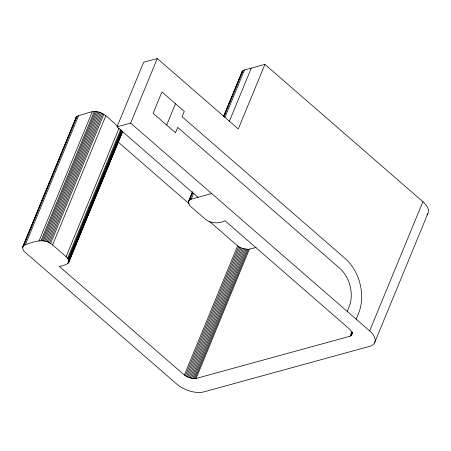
<?xml version="1.0" encoding="UTF-8"?>
<svg xmlns="http://www.w3.org/2000/svg" width="451" height="451" viewBox="0 0 451 451"><rect width="100%" height="100%" fill="white"/><g stroke="black" fill="none" stroke-linecap="round" stroke-linejoin="round"><path stroke-width="0.68" d="M223.764 115.851L242.367 71.151L244.459 69.984L264.917 64.369L422.897 201.727L369.651 330.904A20.312 10.367 22.4 0 1 369.516 346.391L203.694 391.908A20.312 10.367 22.4 0 1 176.555 383.914L25.329 252.425C22.477 250.773 21.107 245.457 25.391 244.684C34.4 241.482 44.638 237.75 52.598 244.938L66.105 256.681C72.961 262.685 65.722 265.605 59.216 266.293L184.38 375.052C187.746 377.414 191.917 378.93 196.061 378.49L350.027 336.226L351.295 335.358L352.507 332.849M75.796 118.545L76.54 116.668L78.637 115.507C85.335 114.447 92.156 109.83 99.073 112.158C106.763 114.407 111.532 121.652 117.79 126.145M68.541 262.702L121.787 133.519L122.125 132.199L121.809 130.689L68.563 259.866M351.701 334.8L351.966 332.742L350.089 329.563L225.043 220.776C218.447 223.989 210.234 223.589 204.653 218.645L191.151 206.908C188.298 205.256 186.928 199.94 191.218 199.167L211.671 193.552M241.618 73.028L241.956 71.709M22.64 247.035L76.134 117.226M22.55 247.729L76.54 116.668M23.858 245.372L77.104 116.189M25.391 244.684L78.637 115.507M39.028 240.941L92.275 111.763M41.024 240.659L94.27 111.476M42.152 240.671L95.398 111.493M43.347 240.795L96.587 111.611M44.576 241.014L97.822 111.837M45.827 241.336L99.073 112.158M47.079 241.753L100.325 112.575M48.313 242.255L101.554 113.077M49.497 242.835L102.743 113.658M50.619 243.484L103.865 114.306M52.598 244.938L105.844 115.76M198.034 197.296L117.023 126.855L143.643 62.266L157.281 58.523L238.297 128.963L264.917 64.369M66.105 256.681L119.081 128.152M67.616 258.265L120.592 129.73M68.169 259.071L121.409 129.888M67.571 263.739L68.107 262.437M68.806 260.639L122.046 131.461M68.129 263.26L122.125 132.199M68.789 262.07L122.035 132.887M117.023 126.855L130.655 123.112L157.281 58.523M166.678 125.068L175.484 103.707M188.462 201.518L192.476 191.782M188.371 202.206L192.385 192.47M223.64 116.589L242.367 71.151M189.685 199.849L192.893 192.058M223.933 116.758L242.926 70.672M191.218 199.167L193.626 193.321M224.931 117.373L244.459 69.984M229.181 121.725L251.28 68.112M184.38 375.052L237.626 245.868L209.518 221.447M185.423 375.756L238.664 246.573L237.626 245.868M186.545 376.405L239.785 247.221L238.664 246.573M187.729 376.985L240.975 247.802L239.785 247.221M188.958 377.487L242.204 248.304L248.259 249.403L256.089 247.452M190.209 377.904L243.455 248.721M191.466 378.226L244.707 249.042M192.695 378.445L245.942 249.268M193.885 378.569L247.131 249.386M195.018 378.581L248.259 249.403M196.061 378.49L249.307 249.313M347.219 311.404L349.13 306.77A28.08 20.154 74.7 0 0 339.665 268.221L177.694 127.391L175.49 132.729L153.12 113.286L161.926 91.925L184.296 111.369L182.091 116.713L345.207 258.53A39.795 28.565 74.7 0 1 358.624 313.169L356.149 319.167M350.027 336.226L351.904 331.682M350.731 335.837L352.068 332.59M351.295 335.358L352.361 332.765M374.527 342.946L427.773 213.763M121.375 134.077L121.787 133.519M240.975 247.802L242.204 248.304M117.767 141.721L189.364 203.937M130.655 123.112L369.651 330.904M422.897 201.727A20.312 10.367 22.4 0 1 426.95 214.885"/></g></svg>
